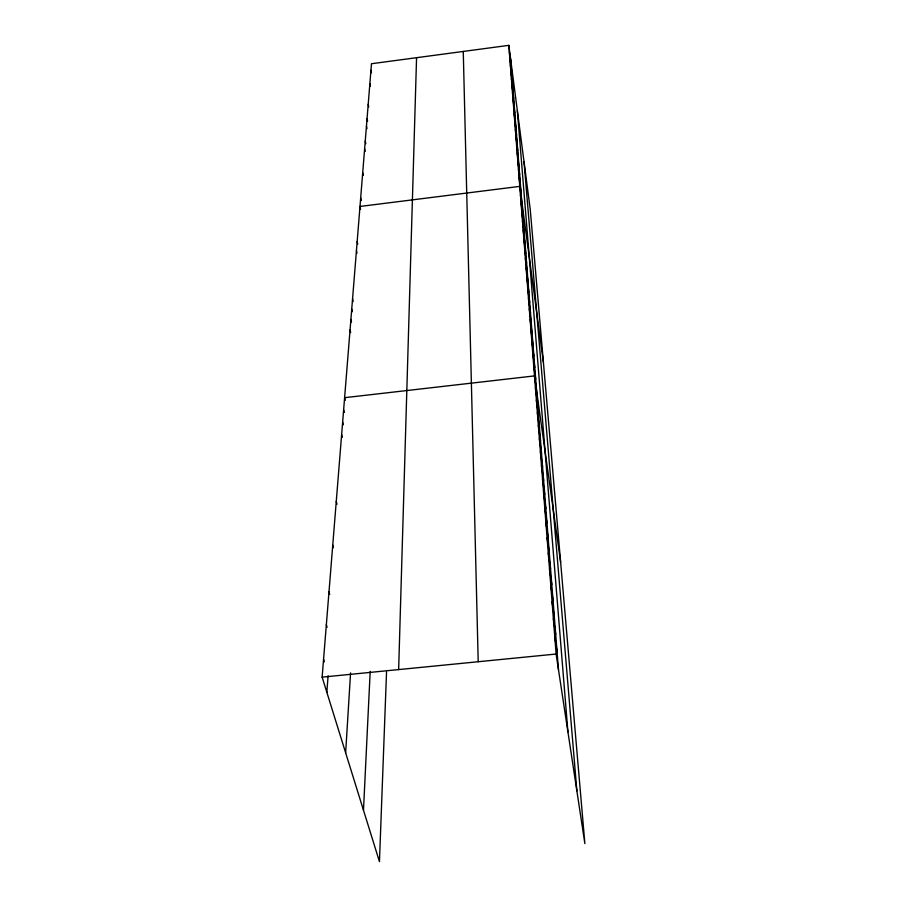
<?xml version="1.0" encoding="UTF-8"?>
<svg xmlns="http://www.w3.org/2000/svg" width="907" height="907" viewBox="0 0 907 907"><rect width="100%" height="100%" fill="white"/><g stroke="black" fill="none" stroke-linecap="round" stroke-linejoin="round"><path stroke-width="1.36" d="M398.649 669.581L416.562 57.697M386.541 671.951L379.455 861.65L322.132 677.144L371.473 63.728L508.827 45.35L530.232 209.358L584.868 843.612L556.116 654.038L508.827 45.35M363.48 810.223L370.192 671.407M345.646 752.821L350.567 672.915M326.837 692.29L328.096 675.783M322.132 677.144L556.116 654.038M323.561 659.253L324.343 661.781M326.339 624.742L327.098 627.27M328.992 591.817L329.717 594.334M332.744 545.152L333.447 547.669M336.259 501.492L336.985 504.213M341.633 434.634L342.324 437.321M342.642 422.072L343.322 424.759M343.64 409.76L344.309 412.436M345.272 400.35L344.603 397.685L534.506 375.906L560.628 562.159M350.057 329.989L350.669 332.597M350.896 319.434L351.508 322.042M351.735 309.072L352.335 311.668M352.551 298.902L353.152 301.487M356.428 250.672L356.995 253.212M357.165 241.523L357.732 244.051M360.578 209.188L359.988 206.456L519.779 186.377L543.418 362.403M360.68 197.794L361.269 200.515M362.709 172.67L363.276 175.368M364.625 148.771L365.181 151.435M365.249 141.061L365.793 143.714M366.462 126.005L366.995 128.624M367.052 118.647L367.584 121.266M368.208 104.282L368.73 106.879M369.875 83.546L370.385 86.108M370.94 70.236L371.451 72.775M553.372 618.778L555.708 634.356M554.721 636.192L557.079 651.782M550.764 585.185L553.066 600.729M552.057 601.783L554.37 617.35M547.068 537.636L549.336 553.111M548.27 553.123L550.549 568.621M549.506 568.961L551.796 584.493M543.622 493.215L545.844 508.589M544.744 507.693L546.978 523.112M545.889 522.5L548.145 537.942M540.391 451.629L542.567 466.89M541.445 465.189L543.633 480.495M542.522 479.055L544.733 494.394M537.352 412.594L539.495 427.73M538.35 425.338L540.504 440.507M539.359 438.342L541.524 453.557M532.692 352.642L534.779 367.528M533.588 364.161L535.686 379.092M535.436 387.89L537.556 402.923M536.388 400.112L538.509 415.202M529.291 308.731L531.309 323.414M530.119 319.4L532.148 334.127M530.958 330.261L533.01 345.045M531.819 341.338L533.883 356.179M524.631 248.745L526.582 263.087M525.368 258.291L527.33 272.69M526.128 268.007L528.101 282.474M526.888 277.916L528.883 292.428M527.681 287.995L529.677 302.564M528.475 298.267L530.482 312.892M520.437 194.835L522.319 208.837M521.106 203.44L522.999 217.499M521.786 212.181L523.69 226.308M522.477 221.081L524.393 235.264M523.18 230.14L525.108 244.38M523.895 239.357L525.833 253.654M515.346 129.338L517.149 142.875M515.958 137.082L517.761 150.687M516.559 144.961L518.385 158.612M517.183 152.966L519.019 166.684M517.818 161.106L519.654 174.881M518.464 169.394L520.312 183.225M519.121 177.806L520.981 191.706M510.346 64.919L512.047 77.934M510.868 71.63L512.58 84.714M511.401 78.456L513.124 91.596M511.933 85.394L513.668 98.58M512.489 92.423L514.224 105.677M513.045 99.577L514.791 112.887M513.6 106.845L515.369 120.2M514.178 114.225L515.947 127.638M514.757 121.719L516.548 135.2M509.326 51.778L511.015 64.68M509.836 58.297L511.525 71.256M524.042 161.922L576.863 790.836M517.341 110.597L567.918 731.881M510.505 58.195L558.474 669.627M463.262 51.45L478.204 661.725"/></g></svg>
